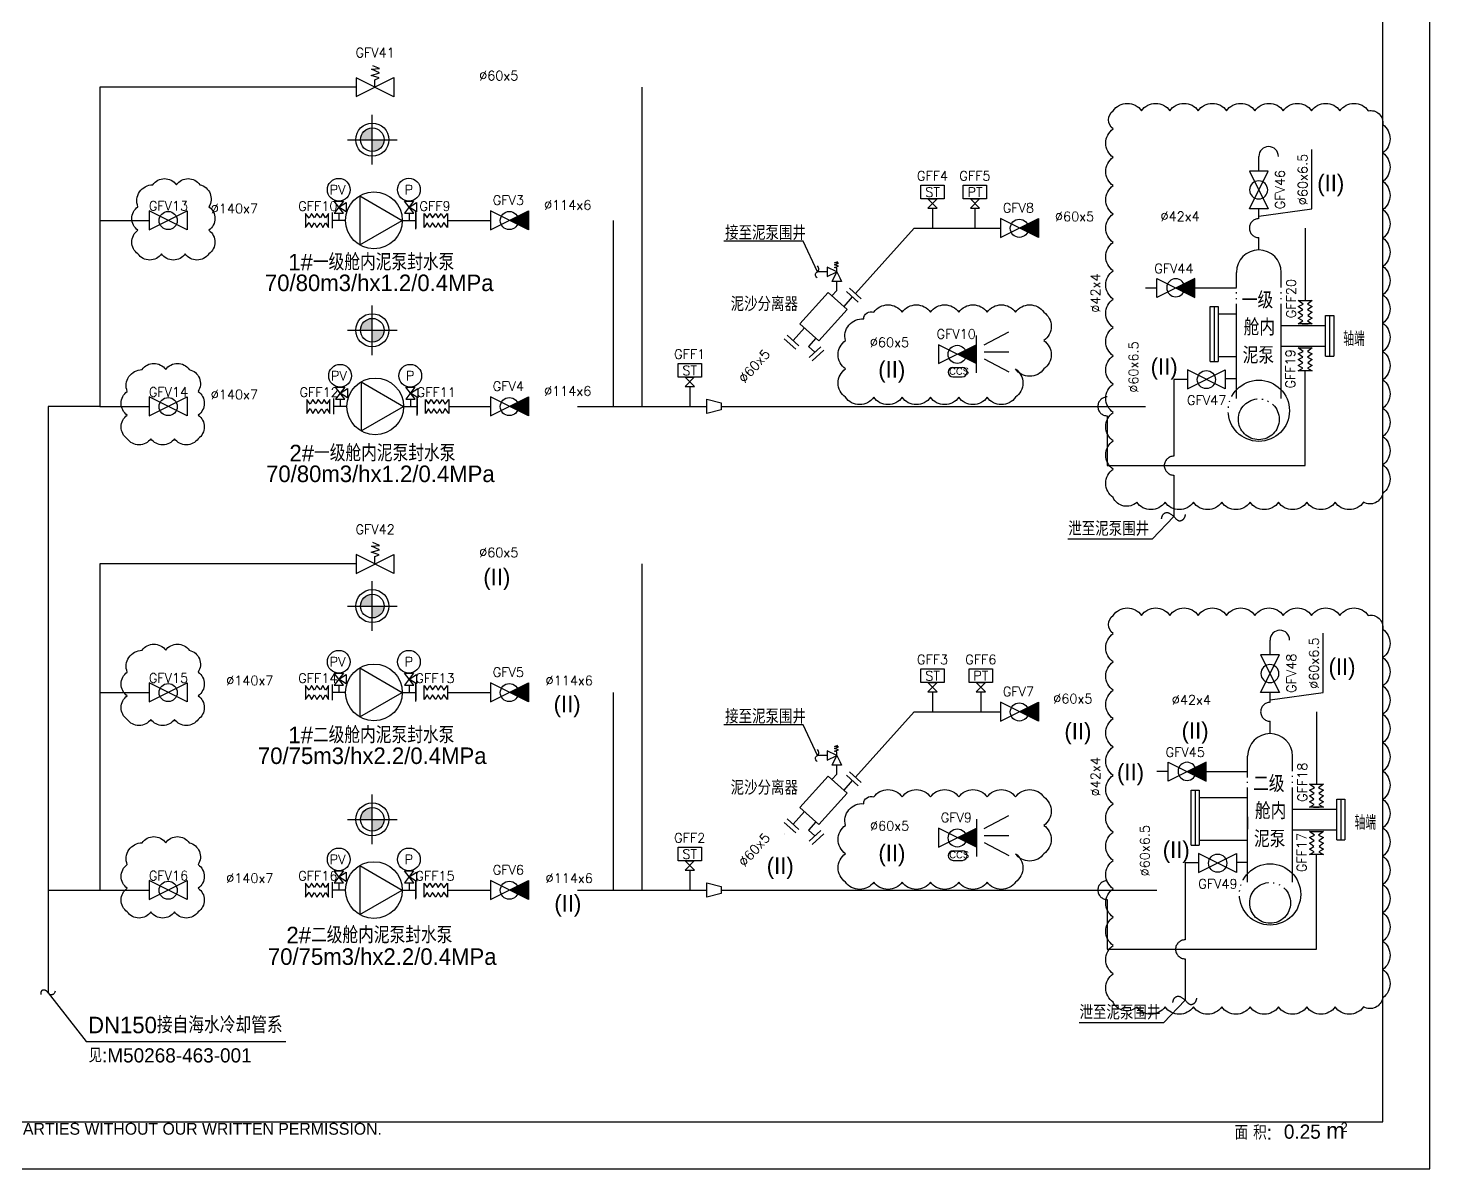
# Model space of a CAD drawing. Header units: millimetres. Extents: x 0 to 1091, y -428 to 602.
# Drawn here: x 297.2 to 594, y -428 to -186.5 of the extents above; entities that cross this region are included whole.
import ezdxf
from ezdxf.enums import TextEntityAlignment as Align

# ---------------------------------------------------------------- set-up
doc = ezdxf.new("R2010")
doc.units = ezdxf.units.MM
doc.linetypes.add('PHONTOM1', pattern=[1.35, 1, -0.1, 0.025, -0.1, 0.025, -0.1])
doc.linetypes.add('PHONTOM2', pattern=[2.35, 2, -0.1, 0.025, -0.1, 0.025, -0.1])
for name, color, linetype in [('LJ-EQUIP', 7, 'PHONTOM1'), ('LJ-PIPE', 7, 'Continuous'), ('PH', 7, 'PHONTOM1'), ('TEXT', 2, 'Continuous')]:
    doc.layers.add(name, color=color, linetype=linetype)
doc.layers.add('云线', color=6, linetype='Continuous', plot=False)
doc.styles.add('CHINESE', font='SHORT.shx', dxfattribs={"bigfont": 'HZDXF.shx'})
doc.styles.add('HZDXF', font='short.shx', dxfattribs={"bigfont": 'hzdxf.shx'})
doc.styles.add('ROMANS', font='ROMANS')

# ---------------------------------------------------------------- blocks, each defined once
blk = doc.blocks.new('$frameArea')
at = {"color": 2, "linetype": 'Continuous', "style": 'HZDXF'}
for s, p in [('面', (-31.33, -3.8)), ('积:', (-27.42, -3.8))]:
    blk.add_text(s, height=3, dxfattribs=at).set_placement(p)
at = {"color": 2, "style": 'HZDXF'}
for s, height, p in [('m', 3.5, (-11.95, -3.61)), ('2', 2, (-8.89, -2.17))]:
    blk.add_text(s, height=height, dxfattribs=at).set_placement(p)
at = {"color": 2, "linetype": 'Continuous', "style": 'HZDXF'}
blk.add_attdef('AREA', text='', height=3, dxfattribs=at).set_placement((-17.02, -3.6), align=Align.CENTER)
blk = doc.blocks.new('V012')
at = {"color": 7, "linetype": 'Continuous'}
blk.add_lwpolyline([(8.01, -2), (0, 2), (0, -2), (8.01, 2)], close=True, dxfattribs=at)
blk.add_lwpolyline([(4.03, 0, 0, 4, 0), (8.02, 0, 4, 4, 0)], format="xyseb", dxfattribs=at)
blk.add_circle((3.99, -0.04), 1.92, dxfattribs=at)
at = {"color": 2, "linetype": 'Continuous', "style": 'ROMANS', "flags": 1}
for tag in ['NAMEPLATE', 'STANDARD', 'DIAMETER', 'REMARKS', 'MATERIAL', 'WEIGHT', 'NAME', 'SIZE']:
    blk.add_attdef(tag, text='', height=2, dxfattribs=at).set_placement((3.78, 4.27), align=Align.MIDDLE)
at = {"color": 2, "linetype": 'Continuous', "style": 'ROMANS'}
blk.add_attdef('MARK', text='', height=2, dxfattribs=at).set_placement((3.78, 4.27), align=Align.MIDDLE)
blk = doc.blocks.new('P01')
at = {"color": 2, "style": 'ROMANS', "flags": 1}
for tag in ['THICKNESS', 'REMARKS', 'MATERIAL', 'NOMDIA', 'OUTDIA', 'FLUID']:
    blk.add_attdef(tag, text='', height=2, dxfattribs=at).set_placement((0, 1.5), align=Align.CENTER)
at = {"color": 2, "style": 'ROMANS'}
blk.add_attdef('MARK', text='', height=2, dxfattribs=at).set_placement((0, 1.5), align=Align.CENTER)
blk = doc.blocks.new('F067')
at = {"color": 7, "linetype": 'Continuous'}
blk.add_lwpolyline([(0, 0.75), (0, -0.75), (0.77, 0.29), (1.3, -0.75), (1.95, 0.23), (2.46, -0.75), (3.17, 0.21), (3.72, -0.75), (4.29, 0.23), (4.9, -0.75), (4.9, 0.75), (4.9, 2.24), (4.29, 1.26), (3.72, 2.24), (3.17, 1.28), (2.46, 2.24), (1.95, 1.26), (1.3, 2.24), (0.77, 1.2), (0, 2.24)], close=True, dxfattribs=at)
at = {"color": 2, "linetype": 'Continuous', "style": 'ROMANS', "flags": 1}
for tag in ['NAMEPLATE', 'STANDARD', 'DIAMETER', 'REMARKS', 'MATERIAL', 'WEIGHT', 'NAME', 'SIZE']:
    blk.add_attdef(tag, text='', height=2, dxfattribs=at).set_placement((2.46, 4.24), align=Align.MIDDLE)
at = {"color": 2, "linetype": 'Continuous', "style": 'ROMANS'}
blk.add_attdef('MARK', text='', height=2, dxfattribs=at).set_placement((2.46, 4.24), align=Align.MIDDLE)
blk = doc.blocks.new('F002')
at = {"color": 7, "linetype": 'Continuous'}
for points in [[(-2.48, 9.05), (2.46, 9.05), (2.46, 6.19), (-2.48, 6.19)], [(-0.98, 6.19), (0.96, 6.19), (-0.98, 4.24), (0.98, 4.24)]]:
    blk.add_lwpolyline(points, close=True, dxfattribs=at)
blk.add_lwpolyline([(0, 4.24), (0, 0)], dxfattribs=at)
at = {"color": 2, "linetype": 'Continuous', "style": 'ROMANS', "flags": 1}
for tag in ['NAMEPLATE', 'STANDARD', 'DIAMETER', 'REMARKS', 'MATERIAL', 'WEIGHT', 'NAME', 'SIZE']:
    blk.add_attdef(tag, text='', height=2, dxfattribs=at).set_placement((-0.01, 11.05), align=Align.MIDDLE)
at = {"color": 2, "linetype": 'Continuous', "style": 'ROMANS'}
for tag, p in [('MARK', (-0.01, 11.05)), ('SN', (-0.01, 7.62))]:
    blk.add_attdef(tag, text='', height=2, dxfattribs=at).set_placement(p, align=Align.MIDDLE)
blk = doc.blocks.new('V005')
at = {"color": 7, "linetype": 'Continuous'}
for points in [[(0, 0), (-1.57, 0), (-1.94, -0.91), (-2.46, 0.77), (-2.98, -0.96), (-3.78, 0.75), (-3.92, -0.96), (-4.51, 0.46)], [(-0.12, 0), (-2.11, -3.99), (1.9, -3.99), (-0.1, 0)], [(-0.1, -0.02), (2.51, 1.28)], [(3.96, -2), (-0.03, 0)], [(2.51, 1.28), (3.96, 2.01), (3.96, -2)]]:
    blk.add_lwpolyline(points, dxfattribs=at)
at = {"layer": 'LJ-PIPE', "color": 2, "style": 'ROMANS', "flags": 1}
for tag in ['NAMEPLATE', 'STANDARD', 'DIAMETER', 'REMARKS', 'MATERIAL', 'WEIGHT', 'NAME', 'SIZE']:
    blk.add_attdef(tag, text='', height=2, dxfattribs=at).set_placement((-8.73, -2.05), align=Align.MIDDLE)
at = {"layer": 'LJ-PIPE', "color": 2, "style": 'ROMANS'}
blk.add_attdef('MARK', text='', height=2, dxfattribs=at).set_placement((-8.73, -2.05), align=Align.MIDDLE)
blk = doc.blocks.new('F904')
at = {"color": 7, "linetype": 'Continuous'}
for points in [[(1.45, -2.43), (3.4, -2.43), (1.45, -4.96), (3.42, -4.96)], [(2.43, -3.69), (4.01, -2.71), (4.01, -4.65), (2.43, -3.69)]]:
    blk.add_lwpolyline(points, close=True, dxfattribs=at)
blk.add_lwpolyline([(2.44, -4.96), (2.44, -6.48)], dxfattribs=at)
blk.add_circle((2.41, 0), 2.41, dxfattribs=at)
at = {"color": 2, "style": 'ROMANS'}
blk.add_text('PV', height=2, dxfattribs=at).set_placement((0.48, -1.01))
at = {"color": 2, "style": 'ROMANS', "flags": 1}
for tag in ['NAMEPLATE', 'STANDARD', 'DIAMETER', 'REMARKS', 'MATERIAL', 'WEIGHT', 'NAME', 'SIZE']:
    blk.add_attdef(tag, text='', height=2, dxfattribs=at).set_placement((2.51, 3.98), align=Align.MIDDLE)
at = {"color": 2, "style": 'ROMANS'}
blk.add_attdef('MARK', text='', height=2, dxfattribs=at).set_placement((2.51, 3.98), align=Align.MIDDLE)
blk = doc.blocks.new('F903')
at = {"color": 7, "linetype": 'Continuous'}
for points in [[(1.45, -2.66), (3.4, -2.66), (1.45, -5.18), (3.42, -5.18)], [(2.43, -3.91), (4.01, -2.93), (4.01, -4.88), (2.43, -3.91)]]:
    blk.add_lwpolyline(points, close=True, dxfattribs=at)
blk.add_lwpolyline([(2.44, -5.18), (2.44, -6.71)], dxfattribs=at)
blk.add_circle((2.41, -0.22), 2.41, dxfattribs=at)
at = {"color": 2, "linetype": 'Continuous', "style": 'ROMANS', "flags": 1}
for tag in ['NAMEPLATE', 'STANDARD', 'DIAMETER', 'REMARKS', 'MATERIAL', 'WEIGHT', 'NAME', 'SIZE']:
    blk.add_attdef(tag, text='', height=2, dxfattribs=at).set_placement((2.41, 4.18), align=Align.MIDDLE)
at = {"color": 2, "linetype": 'Continuous', "style": 'ROMANS'}
for tag, p in [('MARK', (2.41, 4.18)), ('SN', (2.41, -0.22))]:
    blk.add_attdef(tag, text='', height=2, dxfattribs=at).set_placement(p, align=Align.MIDDLE)
blk = doc.blocks.new('PX1')
at = {"color": 0, "linetype": 'ByBlock'}
blk.add_lwpolyline([(-0.27, -1.53), (-0.09, -1.47), (0.06, -1.41), (0.18, -1.34), (0.27, -1.28), (0.34, -1.21), (0.39, -1.13), (0.43, -1.06), (0.46, -0.99), (0.48, -0.91), (0.49, -0.84), (0.5, -0.77), (0.5, -0.69), (0.49, -0.62), (0.48, -0.56), (0.47, -0.49), (0.44, -0.43), (0.41, -0.38), (0.38, -0.33), (0.33, -0.28), (0.29, -0.23), (0.24, -0.19), (0.19, -0.15), (0.14, -0.11), (0.08, -0.06), (0.03, -0.02), (-0.03, 0.02), (-0.08, 0.07), (-0.14, 0.11), (-0.19, 0.16), (-0.24, 0.22), (-0.29, 0.27), (-0.33, 0.33), (-0.37, 0.39), (-0.4, 0.45), (-0.43, 0.52), (-0.46, 0.58), (-0.47, 0.65), (-0.49, 0.72), (-0.5, 0.8), (-0.5, 0.87), (-0.5, 0.94), (-0.49, 1.01), (-0.48, 1.09), (-0.46, 1.15), (-0.43, 1.22), (-0.39, 1.28), (-0.35, 1.34), (-0.3, 1.39), (-0.23, 1.43), (-0.16, 1.47), (-0.08, 1.5), (0.01, 1.52), (0.11, 1.53), (0.21, 1.54), (0.33, 1.54), (0.45, 1.53)], dxfattribs=at)
at = {"color": 2, "style": 'CHINESE', "flags": 1}
for tag in ['CONNC', 'CONND', 'CONNE']:
    blk.add_attdef(tag, text='', height=3, dxfattribs=at).set_placement((0, 0), align=Align.MIDDLE)
blk = doc.blocks.new('F601')
at = {"linetype": 'Continuous'}
for p, q in [((0, 1.5), (3, 0.75)), ((0, -1.5), (0, 1.5)), ((3, 0.75), (3, -0.75)), ((3, -0.75), (0, -1.5))]:
    blk.add_line(p, q, dxfattribs=at)
at = {"color": 2, "style": 'ROMANS', "width": 0.85, "flags": 1}
for tag in ['NAMEPLATE', 'STANDARD', 'DIAMETER', 'REMARKS', 'MATERIAL', 'WEIGHT', 'NAME', 'SIZE']:
    blk.add_attdef(tag, text='', height=1.5, dxfattribs=at).set_placement((1.32, 3.34), align=Align.MIDDLE)
at = {"color": 2, "style": 'ROMANS', "width": 0.85}
blk.add_attdef('MARK', text='', height=1.5, dxfattribs=at).set_placement((1.32, 3.34), align=Align.MIDDLE)
blk = doc.blocks.new('A$C05A20CDD')
for p, q in [((-3, 5.2), (-3, -5.2)), ((-3, 5.2), (6, 0)), ((-8.85, 1.64), (-8.85, -1.64)), ((-6, 0), (-8.85, 0)), ((-3, -5.2), (6, 0)), ((6, 0), (8.85, 0)), ((8.85, 1.64), (8.85, -1.64))]:
    blk.add_line(p, q)
blk.add_circle((0, 0), 6)
blk = doc.blocks.new('AUTOSST')
h = blk.add_hatch(color=256)
h.paths.add_polyline_path([(-2.5, 0), (0, 0), (0, 2.5, 0.414214)])
h.paths.add_polyline_path([(0, 0), (0, -2.5, 0.414214), (2.5, 0)])
at = {"color": 7, "linetype": 'Continuous'}
for p, q in [((0, -5.25), (0, 5.25)), ((-5.25, 0), (5.25, 0))]:
    blk.add_line(p, q, dxfattribs=at)
for radius in [3.5, 2.5]:
    blk.add_circle((0, 0), radius, dxfattribs=at)
blk = doc.blocks.new('V610')
at = {"linetype": 'Continuous'}
blk.add_line((0, 1.99), (0, -1.99), dxfattribs=at)
for points in [[(3.97, 0), (3.97, 1.58), (4.89, 1.95), (3.19, 2.47), (4.93, 3), (3.22, 3.8), (4.93, 3.94), (3.51, 4.54)], [(0, -1.99), (8, 2.02), (8, -2.02), (0, 1.99)]]:
    blk.add_lwpolyline(points, dxfattribs=at)
at = {"color": 2, "style": 'ROMANS', "width": 0.85, "flags": 1}
for tag in ['NAMEPLATE', 'STANDARD', 'DIAMETER', 'REMARKS', 'MATERIAL', 'WEIGHT', 'NAME', 'SIZE']:
    blk.add_attdef(tag, text='', height=1.5, dxfattribs=at).set_placement((4.02, 3.07), align=Align.MIDDLE)
at = {"color": 2, "style": 'ROMANS', "width": 0.85}
blk.add_attdef('MARK', text='', height=1.5, dxfattribs=at).set_placement((4.02, 3.07), align=Align.MIDDLE)
blk = doc.blocks.new('V013')
at = {"linetype": 'Continuous'}
blk.add_lwpolyline([(0, -2), (8.01, 2), (8.01, -2), (0, 2)], close=True, dxfattribs=at)
blk.add_circle((4.02, -0.04), 1.92, dxfattribs=at)
at = {"color": 2, "linetype": 'Continuous', "style": 'ROMANS', "flags": 1}
for tag in ['NAMEPLATE', 'STANDARD', 'DIAMETER', 'REMARKS', 'MATERIAL', 'WEIGHT', 'NAME', 'SIZE']:
    blk.add_attdef(tag, text='', height=2, dxfattribs=at).set_placement((4.08, 4.49), align=Align.MIDDLE)
at = {"color": 2, "linetype": 'Continuous', "style": 'ROMANS'}
blk.add_attdef('MARK', text='', height=2, dxfattribs=at).set_placement((4.08, 4.49), align=Align.MIDDLE)

msp = doc.modelspace()

# ---------------------------------------------------------------- linework, layer by layer
at = {"color": 3}
for p, q in [((312.45, -199.03), (312.45, -266.6)), ((366.7, -199.03), (312.45, -199.03)), ((427.25, -266.6), (427.25, -199.03)), ((421.13, -227.22), (421.13, -266.6)), ((466.43, -238.11), (464.38, -238.11)), ((533.76, -241.53), (536.21, -241.53)), ((301.5, -266.6), (301.5, -390.71)), ((312.45, -266.6), (301.5, -266.6)), ((444.25, -266.6), (533.76, -266.6)), ((525.7, -279.14), (567.59, -279.14)), ((312.45, -299.95), (312.45, -368.97)), ((366.7, -299.95), (312.45, -299.95)), ((427.25, -368.97), (427.25, -299.95)), ((421.13, -327.13), (421.13, -368.97)), ((466.43, -340.48), (464.38, -340.48)), ((538.6, -343.89), (536.15, -343.89)), ((446.64, -368.97), (536.15, -368.97)), ((525.7, -381.51), (569.98, -381.51))]:
    msp.add_line(p, q, dxfattribs=at)
for p, q in [((569.01, -224.75), (569.01, -212.2)), ((557.77, -226.35), (569.01, -224.75)), ((461.32, -231.66), (444.52, -231.66)), ((464.38, -238.11), (461.32, -231.66)), ((468.43, -242.05), (468.43, -240.14)), ((466.62, -242.48), (460.65, -249.1)), ((470.61, -246.07), (466.62, -242.48)), ((468.43, -242.05), (467.4, -243.19)), ((472.97, -244.55), (470.48, -242.31)), ((473.62, -243.83), (471.13, -241.59)), ((464.64, -252.7), (470.61, -246.07)), ((471.72, -243.43), (469.91, -245.44)), ((460.65, -249.1), (464.64, -252.7)), ((460.43, -253.8), (457.94, -251.55)), ((461.62, -249.97), (459.18, -252.67)), ((464.02, -252.13), (462.44, -253.89)), ((497.96, -251.62), (497.96, -259.49)), ((459.78, -254.51), (457.29, -252.27)), ((463.8, -255.12), (462.44, -253.89)), ((462.58, -256.22), (465.07, -253.98)), ((463.23, -256.94), (465.72, -254.7)), ((493.01, -258.34), (495.01, -258.34)), ((493.01, -260.34), (495.01, -260.34)), ((571.4, -327.12), (571.4, -314.57)), ((560.16, -328.72), (571.4, -327.12)), ((461.32, -334.02), (444.52, -334.02)), ((464.38, -340.48), (461.32, -334.02)), ((468.43, -344.42), (468.43, -342.51)), ((473.62, -346.2), (471.13, -343.95)), ((466.62, -344.85), (460.65, -351.47)), ((470.61, -348.44), (466.62, -344.85)), ((468.43, -344.42), (467.4, -345.56)), ((471.72, -345.8), (469.91, -347.81)), ((472.97, -346.92), (470.48, -344.67)), ((464.64, -355.06), (470.61, -348.44)), ((461.62, -352.34), (459.18, -355.04)), ((460.65, -351.47), (464.64, -355.06)), ((459.78, -356.88), (457.29, -354.64)), ((460.43, -356.16), (457.94, -353.92)), ((464.02, -354.5), (462.44, -356.26)), ((497.99, -353.96), (497.99, -361.84)), ((463.8, -357.49), (462.44, -356.26)), ((462.58, -358.59), (465.07, -356.35)), ((463.23, -359.31), (465.72, -357.06)), ((493.04, -360.68), (495.04, -360.68)), ((493.04, -362.68), (495.04, -362.68))]:
    msp.add_line(p, q)
at = {"linetype": 'PHONTOM2', "ltscale": 10}
for p, q in [((553.02, -264.92), (553.02, -238.24)), ((562.52, -264.92), (562.52, -238.24)), ((547.47, -257.13), (547.47, -245.49)), ((547.47, -245.49), (549.2, -245.49)), ((548.33, -245.49), (548.33, -257.13)), ((549.2, -245.49), (549.2, -257.13)), ((553.02, -247.08), (549.2, -247.08)), ((571.89, -255.98), (571.89, -247.34)), ((571.89, -247.34), (573.62, -247.34)), ((572.76, -247.34), (572.76, -255.98)), ((573.62, -247.34), (573.62, -255.98)), ((499.62, -253.56), (504.85, -250.83)), ((562.52, -249.5), (571.89, -249.5)), ((499.62, -255.06), (504.85, -255.06)), ((562.52, -253.82), (571.89, -253.82)), ((499.62, -256.56), (504.85, -259.29)), ((547.47, -257.13), (549.2, -257.13)), ((553.02, -256.08), (549.2, -256.08)), ((571.89, -255.98), (573.62, -255.98)), ((555.41, -367.28), (555.41, -340.61)), ((564.91, -367.28), (564.91, -340.61)), ((543.43, -359.5), (543.43, -347.86)), ((543.43, -347.86), (545.16, -347.86)), ((544.3, -347.86), (544.3, -359.5)), ((545.16, -347.86), (545.16, -359.5)), ((555.41, -349.45), (545.16, -349.45)), ((574.29, -358.35), (574.29, -349.71)), ((574.29, -349.71), (576.01, -349.71)), ((575.15, -349.71), (575.15, -358.35)), ((576.01, -349.71), (576.01, -358.35)), ((564.91, -351.87), (574.29, -351.87)), ((499.64, -355.91), (504.87, -353.17)), ((499.64, -357.41), (504.87, -357.41)), ((499.64, -358.9), (504.87, -361.64)), ((555.41, -358.45), (545.16, -358.45)), ((564.91, -356.19), (574.29, -356.19)), ((574.29, -358.35), (576.01, -358.35)), ((543.43, -359.5), (545.16, -359.5))]:
    msp.add_line(p, q, dxfattribs=at)
at = {"color": 7, "linetype": 'Continuous'}
msp.add_lwpolyline([(0, -428), (594, -428), (594, -8), (0, -8)], close=True, dxfattribs=at)
at = {"color": 1, "linetype": 'Continuous'}
msp.add_lwpolyline([(25, -418), (584, -418), (584, -18), (25, -18)], close=True, dxfattribs=at)
at = {"color": 3}
for points in [[(427.25, -199.03, 0, 0, 0), (398.79, -199.03, 1.2, 0.6, 0), (394.29, -199.03, 0, 0, 0), (374.7, -199.03, 0, 0, 0)], [(330.9, -227.22, 0, 0, 0), (338.68, -227.22, 1.2, 0.6, 0), (343.18, -227.22, 0, 0, 0), (355.95, -227.22, 0, 0, 0)], [(403.15, -227.22, 0, 0, 0), (408.82, -227.22, 1.2, 0.6, 0), (413.32, -227.22, 0, 0, 0), (421.13, -227.22, 0, 0, 0)], [(511.1, -228.86, 0, 0, 0), (516.6, -228.86, 1.2, 0.6, 0), (521.1, -228.86, 0, 0, 0), (525.7, -228.86, 0, 0, 0)], [(525.7, -228.86, 0, 0, 0), (525.7, -240.37, 1.2, 0.6, 0), (525.7, -244.87, 0, 0, 0), (525.7, -264.6, 0, 0, 0)], [(525.7, -228.86, 0, 0, 0), (538.86, -228.86, 1.2, 0.6, 0), (543.36, -228.86, 0, 0, 0), (567.59, -228.86, 0, 0, 0)], [(533.76, -266.6, 0, 0, 0), (533.76, -260.52, 1.2, 0.6, 0), (533.76, -256.02, 0, 0, 0), (533.76, -241.53, 0, 0, 0)], [(446.64, -266.6, 0, 0, 0), (451.32, -261.41, 1.2, 0.6, 0), (454.33, -258.07, 0, 0, 0), (458.53, -253.39, 0, 0, 0)], [(464.45, -255.84, 0, 0, 0), (477.63, -255.84, 1.2, 0.6, 0), (482.13, -255.84, 0, 0, 0), (489.94, -255.84, 0, 0, 0)], [(330.9, -266.6, 0, 0, 0), (338.68, -266.6, 1.2, 0.6, 0), (343.18, -266.6, 0, 0, 0), (356.23, -266.6, 0, 0, 0)], [(403.15, -266.6, 0, 0, 0), (408.82, -266.6, 1.2, 0.6, 0), (413.32, -266.6, 0, 0, 0), (421.13, -266.6, 0, 0, 0)], [(427.25, -299.95, 0, 0, 0), (398.79, -299.95, 1.2, 0.6, 0), (394.29, -299.95, 0, 0, 0), (374.7, -299.95, 0, 0, 0)], [(330.9, -327.13, 0, 0, 0), (341.36, -327.13, 1.2, 0.6, 0), (345.86, -327.13, 0, 0, 0), (355.95, -327.13, 0, 0, 0)], [(403.15, -327.13, 0, 0, 0), (408.82, -327.13, 1.2, 0.6, 0), (413.32, -327.13, 0, 0, 0), (421.13, -327.13, 0, 0, 0)], [(511.1, -331.23, 0, 0, 0), (516.6, -331.23, 1.2, 0.6, 0), (521.1, -331.23, 0, 0, 0), (525.7, -331.23, 0, 0, 0)], [(525.7, -331.23, 0, 0, 0), (525.7, -342.74, 1.2, 0.6, 0), (525.7, -347.24, 0, 0, 0), (525.7, -366.97, 0, 0, 0)], [(525.7, -331.23, 0, 0, 0), (541.25, -331.23, 1.2, 0.6, 0), (545.75, -331.23, 0, 0, 0), (569.98, -331.23, 0, 0, 0)], [(536.15, -368.97, 0, 0, 0), (536.15, -362.89, 1.2, 0.6, 0), (536.15, -358.39, 0, 0, 0), (536.15, -343.89, 0, 0, 0)], [(446.64, -368.97, 0, 0, 0), (451.32, -363.78, 1.2, 0.6, 0), (454.33, -360.43, 0, 0, 0), (458.53, -355.76, 0, 0, 0)], [(464.47, -358.19, 0, 0, 0), (477.66, -358.19, 1.2, 0.6, 0), (482.16, -358.19, 0, 0, 0), (489.97, -358.19, 0, 0, 0)], [(330.9, -368.97, 0, 0, 0), (341.36, -368.97, 1.2, 0.6, 0), (345.86, -368.97, 0, 0, 0), (355.95, -368.97, 0, 0, 0)], [(403.15, -368.97, 0, 0, 0), (408.82, -368.97, 1.2, 0.6, 0), (413.32, -368.97, 0, 0, 0), (421.13, -368.97, 0, 0, 0)]]:
    msp.add_lwpolyline(points, format="xyseb", dxfattribs=at)
at = {"color": 7, "linetype": 'Continuous'}
for points in [[(379.32, -229.12), (379.32, -225.32)], [(379.6, -268.5), (379.6, -264.7)], [(379.32, -329.03), (379.32, -325.23)], [(379.32, -370.87), (379.32, -367.07)]]:
    msp.add_lwpolyline(points, dxfattribs=at)
at = {"color": 3}
for points in [[(312.45, -227.22), (322.89, -227.22)], [(386.02, -227.22), (395.14, -227.22)], [(472.37, -242.71), (484.84, -228.86)], [(484.84, -228.86), (503.1, -228.86)], [(567.59, -228.86), (567.59, -244.19)], [(544.22, -241.49), (553.02, -241.49)], [(567.59, -279.14), (567.59, -259.1)], [(312.45, -266.6), (322.89, -266.6)], [(386.3, -266.6), (395.14, -266.6)], [(413.57, -266.6), (440.93, -266.6)], [(443.93, -266.6), (446.64, -266.6)], [(525.7, -268.6), (525.7, -279.14)], [(312.45, -327.13), (322.9, -327.13)], [(386.02, -327.13), (395.14, -327.13)], [(472.37, -345.08), (484.84, -331.23)], [(484.84, -331.23), (503.1, -331.23)], [(569.98, -331.23), (569.98, -346.56)], [(542.53, -343.86), (542.69, -343.86)], [(546.61, -343.86), (555.41, -343.86)], [(569.98, -381.51), (569.98, -361.47)], [(301.5, -368.97), (322.9, -368.97)], [(386.02, -368.97), (395.14, -368.97)], [(413.57, -368.97), (440.93, -368.97)], [(443.93, -368.97), (446.64, -368.97)], [(525.7, -370.97), (525.7, -381.51)]]:
    msp.add_lwpolyline(points, dxfattribs=at)
for points in [[(464.32, -239.36, -0.106047), (464.03, -239.04, -0.122819), (463.93, -238.68, -0.310422), (464.25, -238.18, 0.284653), (464.62, -237.66, 0.099972), (464.57, -237.25, 0.093379), (464.35, -236.86)], [(464.32, -341.73, -0.106047), (464.03, -341.41, -0.122819), (463.93, -341.05, -0.310422), (464.25, -340.55, 0.284653), (464.62, -340.03, 0.099972), (464.57, -339.62, 0.093379), (464.35, -339.23)]]:
    msp.add_lwpolyline(points, format="xyb")
for points in [[(539.76, -289.91), (535.17, -294.73), (517.36, -294.73)], [(301.5, -390.71), (309.52, -401), (351.8, -401)], [(542.15, -392.28), (537.57, -397.1), (519.76, -397.1)]]:
    msp.add_lwpolyline(points)
at = {"linetype": 'PHONTOM2', "ltscale": 10}
for centre, radius in [((557.77, -267.52), 6.48), ((557.77, -269.33), 4.32), ((560.16, -369.89), 6.48), ((560.16, -371.69), 4.32)]:
    msp.add_circle(centre, radius, dxfattribs=at)
for centre in [(557.77, -228.86), (525.7, -266.6), (539.76, -279.14), (560.16, -331.23), (525.7, -368.97), (542.15, -381.51)]:
    msp.add_arc(centre, 2, 90, 270, dxfattribs=at)
for centre, start, end in [((493.01, -259.34), 90, 270), ((495.01, -259.34), 270, 90), ((493.04, -361.68), 90, 270), ((495.04, -361.68), 270, 90)]:
    msp.add_arc(centre, 1, start, end)
for points in [[(537.19, -290.41), (537.51, -289.48), (538.04, -289.11), (539.76, -289.91), (540.95, -290.81), (541.88, -290.4), (542.27, -289.47)], [(539.58, -392.78), (539.9, -391.85), (540.43, -391.48), (542.15, -392.28), (543.34, -393.18), (544.27, -392.77), (544.66, -391.84)]]:
    msp.add_spline(points, degree=3, dxfattribs=at)
at = {"layer": 'LJ-PIPE', "color": 3}
for p, q in [((557.77, -216.79), (557.77, -213.69)), ((557.77, -226.86), (557.77, -224.8)), ((557.77, -233.49), (557.77, -230.86)), ((539.76, -260.88), (539.76, -277.14)), ((542.65, -260.88), (539.76, -260.88)), ((553.02, -260.79), (550.65, -260.79)), ((539.76, -281.14), (539.76, -289.91)), ((560.16, -319.16), (560.16, -316.06)), ((560.16, -329.23), (560.16, -327.17)), ((560.16, -335.86), (560.16, -333.23)), ((542.15, -363.24), (542.15, -379.51)), ((545.04, -363.24), (542.15, -363.24)), ((555.41, -363.16), (553.05, -363.16)), ((542.15, -383.51), (542.15, -392.28))]:
    msp.add_line(p, q, dxfattribs=at)
for centre in [(559.84, -213.69), (562.23, -316.06)]:
    msp.add_arc(centre, 2.07, 0, 180, dxfattribs=at)
at = {"layer": 'LJ-PIPE', "color": 7}
for centre in [(557.77, -238.24), (560.16, -340.61)]:
    msp.add_arc(centre, 4.75, 0, 180, dxfattribs=at)
at = {"layer": 'PH', "linetype": 'Continuous'}
for p, q in [((566.98, -249.09), (568.19, -249.09)), ((566.98, -254.2), (568.19, -254.2)), ((555.41, -345.16), (555.41, -342.55)), ((569.37, -351.46), (570.58, -351.46)), ((555.41, -353.45), (555.41, -356.06)), ((569.37, -356.57), (570.58, -356.57))]:
    msp.add_line(p, q, dxfattribs=at)
at = {"layer": '云线'}
for points in [[(526.94, -204.02, -0.520567), (532.94, -204.02, -0.520567), (538.94, -204.02, -0.520567), (544.94, -204.02, -0.520567), (550.94, -204.02, -0.520567), (556.94, -204.02, -0.520567), (562.94, -204.02, -0.520567), (568.94, -204.02, -0.520567), (574.94, -204.02, -0.520567), (580.94, -204.02, -0.520567), (584, -206.96, -0.520567), (584, -212.96, -0.520567), (584, -218.96, -0.520567), (584, -224.96, -0.520567), (584, -230.96, -0.520567), (584, -236.96, -0.520567), (584, -242.96, -0.520567), (584, -248.96, -0.520567), (584, -254.96, -0.520567), (584, -260.96, -0.520567), (584, -266.96, -0.520567), (584, -272.96, -0.520567), (584, -278.96, -0.520567), (584, -284.96, -0.520567), (579.93, -286.89, -0.520567), (573.93, -286.89, -0.520567), (567.93, -286.89, -0.520567), (561.93, -286.89, -0.520567), (555.93, -286.89, -0.520567), (549.93, -286.89, -0.520567), (543.93, -286.89, -0.520567), (537.93, -286.89, -0.520567), (531.93, -286.89, -0.520567), (526.94, -285.88, -0.520567), (526.94, -279.88, -0.520567), (526.94, -273.88, -0.520567), (526.94, -267.88, -0.520567), (526.94, -261.88, -0.520567), (526.94, -255.88, -0.520567), (526.94, -249.88, -0.520567), (526.94, -243.88, -0.520567), (526.94, -237.88, -0.520567), (526.94, -231.88, -0.520567), (526.94, -225.88, -0.520567), (526.94, -219.88, -0.520567), (526.94, -213.88, -0.520567), (526.94, -207.88, -0.520567)], [(476.27, -246.67, -0.520567), (482.27, -246.67, -0.520567), (488.27, -246.67, -0.520567), (494.27, -246.67, -0.520567), (500.27, -246.67, -0.520567), (506.27, -246.67, -0.520567), (512.27, -246.67, -0.520567), (512.27, -252.67, -0.520567), (512.27, -258.67, -0.520567), (506.27, -258.67, -0.520567), (506.27, -264.67, -0.520567), (500.27, -264.67, -0.520567), (494.27, -264.67, -0.520567), (488.27, -264.67, -0.520567), (482.27, -264.67, -0.520567), (476.27, -264.67, -0.520567), (470.27, -264.67, -0.520567), (470.27, -258.67, -0.520567), (470.27, -252.67, -0.520567), (474.14, -248.09, -0.520567)], [(526.94, -310.83, -0.520567), (532.94, -310.83, -0.520567), (538.94, -310.83, -0.520567), (544.94, -310.83, -0.520567), (550.94, -310.83, -0.520567), (556.94, -310.83, -0.520567), (562.94, -310.83, -0.520567), (568.94, -310.83, -0.520567), (574.94, -310.83, -0.520567), (580.94, -310.83, -0.520567), (584, -313.77, -0.520567), (584, -319.77, -0.520567), (584, -325.77, -0.520567), (584, -331.77, -0.520567), (584, -337.77, -0.520567), (584, -343.77, -0.520567), (584, -349.77, -0.520567), (584, -355.77, -0.520567), (584, -361.77, -0.520567), (584, -367.77, -0.520567), (584, -373.77, -0.520567), (584, -379.77, -0.520567), (584, -385.77, -0.520567), (584, -391.77, -0.520567), (579.93, -393.7, -0.520567), (573.93, -393.7, -0.520567), (567.93, -393.7, -0.520567), (561.93, -393.7, -0.520567), (555.93, -393.7, -0.520567), (549.93, -393.7, -0.520567), (543.93, -393.7, -0.520567), (537.93, -393.7, -0.520567), (531.93, -393.7, -0.520567), (526.94, -392.69, -0.520567), (526.94, -386.69, -0.520567), (526.94, -380.69, -0.520567), (526.94, -374.69, -0.520567), (526.94, -368.69, -0.520567), (526.94, -362.69, -0.520567), (526.94, -356.69, -0.520567), (526.94, -350.69, -0.520567), (526.94, -344.69, -0.520567), (526.94, -338.69, -0.520567), (526.94, -332.69, -0.520567), (526.94, -326.69, -0.520567), (526.94, -320.69, -0.520567), (526.94, -314.69, -0.520567)], [(476.27, -349.27, -0.520567), (482.27, -349.27, -0.520567), (488.27, -349.27, -0.520567), (494.27, -349.27, -0.520567), (500.27, -349.27, -0.520567), (506.27, -349.27, -0.520567), (512.27, -349.27, -0.520567), (512.27, -355.27, -0.520567), (512.27, -361.27, -0.520567), (506.27, -361.27, -0.520567), (506.27, -367.27, -0.520567), (500.27, -367.27, -0.520567), (494.27, -367.27, -0.520567), (488.27, -367.27, -0.520567), (482.27, -367.27, -0.520567), (476.27, -367.27, -0.520567), (470.27, -367.27, -0.520567), (470.27, -361.27, -0.520567), (470.27, -355.27, -0.520567), (474.14, -350.69, -0.520567)]]:
    msp.add_lwpolyline(points, format="xyb", close=True, dxfattribs=at)
at = {"layer": '云线', "color": 4}
for points in [[(323.64, -219.69, -0.520567), (328.64, -219.69, -0.520567), (333.64, -219.69, -0.520567), (335.51, -224.33, -0.520567), (335.51, -229.33, -0.520567), (335.51, -234.33, -0.520567), (330.51, -234.33, -0.520567), (325.51, -234.33, -0.520567), (320.51, -234.33, -0.520567), (320.51, -229.33, -0.520567), (320.51, -224.33, -0.520567)], [(321.38, -258.8, -0.520567), (326.38, -258.8, -0.520567), (331.38, -258.8, -0.520567), (333.25, -263.44, -0.520567), (333.25, -268.44, -0.520567), (333.25, -273.44, -0.520567), (328.25, -273.44, -0.520567), (323.25, -273.44, -0.520567), (318.25, -273.44, -0.520567), (318.25, -268.44, -0.520567), (318.25, -263.44, -0.520567)], [(321.38, -318.21, -0.520567), (326.38, -318.21, -0.520567), (331.38, -318.21, -0.520567), (333.25, -322.85, -0.520567), (333.25, -327.85, -0.520567), (333.25, -332.85, -0.520567), (328.25, -332.85, -0.520567), (323.25, -332.85, -0.520567), (318.25, -332.85, -0.520567), (318.25, -327.85, -0.520567), (318.25, -322.85, -0.520567)], [(321.38, -358.96, -0.520567), (326.38, -358.96, -0.520567), (331.38, -358.96, -0.520567), (333.25, -363.59, -0.520567), (333.25, -368.59, -0.520567), (333.25, -373.59, -0.520567), (328.25, -373.59, -0.520567), (323.25, -373.59, -0.520567), (318.25, -373.59, -0.520567), (318.25, -368.59, -0.520567), (318.25, -363.59, -0.520567)]]:
    msp.add_lwpolyline(points, format="xyb", close=True, dxfattribs=at)

# ---------------------------------------------------------------- block references
ref = msp.add_blockref('V610', (366.7, -199.03))
ref.add_attrib('MARK', 'GFV41', dxfattribs={"color": 2, "height": 2, "style": 'ROMANS'}).set_placement((370.72, -191.72), align=Align.MIDDLE)
ref = msp.add_blockref('P01', (398, -198.6), dxfattribs=dict(rotation=47.99999999999089))
ref.add_attrib('MARK', '%%c60x5', dxfattribs={"color": 2, "height": 2, "style": 'ROMANS'}).set_placement((396.89, -197.59), align=Align.CENTER)
for name, p in [('AUTOSST', (370.12, -210.15)), ('F904', (360.61, -220.74)), ('A$C05A20CDD', (370.47, -227.22)), ('AUTOSST', (370.12, -250.48)), ('F904', (360.89, -260.11)), ('A$C05A20CDD', (370.75, -266.6)), ('F601', (440.93, -266.59)), ('AUTOSST', (370.12, -308.87)), ('F904', (360.61, -320.65)), ('A$C05A20CDD', (370.47, -327.13)), ('AUTOSST', (370.12, -354.01)), ('F904', (360.61, -362.48)), ('A$C05A20CDD', (370.47, -368.97)), ('F601', (440.93, -368.97))]:
    msp.add_blockref(name, p)
ref = msp.add_blockref('F903', (375.46, -220.51))
ref.add_attrib('SN', 'P', dxfattribs={"color": 2, "linetype": 'Continuous', "height": 2, "style": 'ROMANS'}).set_placement((377.87, -220.74), align=Align.MIDDLE)
for name, p, values in [('F002', (488.72, -228.86), {'SN': 'ST', 'MARK': 'GFF4'}), ('F002', (497.69, -228.86), {'SN': 'PT', 'MARK': 'GFF5'}), ('P01', (340.93, -227.22), {'MARK': '%%c140x7'}), ('P01', (411.48, -226.47), {'MARK': '%%c114x6'}), ('F002', (437.31, -266.6), {'SN': 'ST', 'MARK': 'GFF1'}), ('P01', (340.93, -266.6), {'MARK': '%%c140x7'}), ('P01', (411.48, -265.85), {'MARK': '%%c114x6'}), ('F002', (488.72, -331.23), {'SN': 'ST', 'MARK': 'GFF3'}), ('F002', (498.94, -331.23), {'SN': 'PT', 'MARK': 'GFF6'}), ('P01', (344.19, -327.13), {'MARK': '%%c140x7'}), ('P01', (411.8, -327.13), {'MARK': '%%c114x6'}), ('F002', (437.31, -368.97), {'SN': 'ST', 'MARK': 'GFF2'}), ('P01', (344.19, -368.97), {'MARK': '%%c140x7'}), ('P01', (411.8, -368.97), {'MARK': '%%c114x6'}), ('$frameArea', (584, -418), {'AREA': '0.25'})]:
    msp.add_blockref(name, p).add_auto_attribs(values)
ref = msp.add_blockref('V013', (557.77, -224.8), dxfattribs=dict(xscale=-1, rotation=270))
ref.add_attrib('MARK', 'GFV46', dxfattribs={"color": 2, "linetype": 'Continuous', "height": 2, "rotation": 90, "style": 'ROMANS'}).set_placement((562.25, -220.72), align=Align.MIDDLE)
at = {"color": 0}
for p, values in [((395.14, -227.22), {'MARK': 'GFV3'}), ((503.1, -228.86), {'MARK': 'GFV8'}), ((489.94, -255.55), {'MARK': 'GFV10'}), ((395.14, -266.6), {'MARK': 'GFV4'}), ((395.14, -327.13), {'MARK': 'GFV5'}), ((503.1, -331.23), {'MARK': 'GFV7'}), ((489.97, -357.9), {'MARK': 'GFV9'}), ((395.14, -368.97), {'MARK': 'GFV6'})]:
    msp.add_blockref('V012', p, dxfattribs=at).add_auto_attribs(values)
ref = msp.add_blockref('V013', (322.89, -227.22))
ref.add_attrib('MARK', 'GFV13', dxfattribs={"color": 2, "linetype": 'Continuous', "height": 2, "style": 'ROMANS'}).set_placement((326.98, -224.17), align=Align.MIDDLE)
ref = msp.add_blockref('F067', (355.95, -227.98))
ref.add_attrib('MARK', 'GFF10', dxfattribs={"layer": 'LJ-PIPE', "color": 2, "height": 2, "style": 'ROMANS'}).set_placement((358.59, -224.23), align=Align.MIDDLE)
ref = msp.add_blockref('F067', (386.02, -227.98), dxfattribs=dict(xscale=-1))
ref.add_attrib('MARK', 'GFF9', dxfattribs={"layer": 'LJ-PIPE', "color": 2, "height": 2, "style": 'ROMANS'}).set_placement((383.39, -224.23), align=Align.MIDDLE)
ref = msp.add_blockref('P01', (519.89, -228.42), dxfattribs=dict(rotation=47.99999999999196))
ref.add_attrib('MARK', '%%c60x5', dxfattribs={"color": 2, "height": 2, "style": 'ROMANS'}).set_placement((518.77, -227.42), align=Align.CENTER)
ref = msp.add_blockref('P01', (541.11, -228.86), dxfattribs=dict(xscale=-1))
ref.add_attrib('MARK', '%%c42x4', dxfattribs={"color": 2, "height": 2, "style": 'ROMANS'}).set_placement((541.11, -227.36), align=Align.CENTER)
for p, rotation, values in [((525.7, -242.62), 90, {'MARK': '%%c42x4'}), ((452.82, -259.74), 47.99999999999196, {'MARK': '%%c60x5'}), ((533.76, -258.27), 90, {'MARK': '%%c60x6.5'}), ((525.7, -344.99), 90, {'MARK': '%%c42x4'}), ((536.15, -360.64), 90, {'MARK': '%%c60x6.5'}), ((452.82, -362.11), 47.99999999999196, {'MARK': '%%c60x5'})]:
    msp.add_blockref('P01', p, dxfattribs=dict(rotation=rotation)).add_auto_attribs(values)
ref = msp.add_blockref('F067', (568.34, -244.19), dxfattribs=dict(xscale=-1, rotation=90))
ref.add_attrib('MARK', 'GFF20', dxfattribs={"layer": 'LJ-PIPE', "color": 2, "height": 2, "rotation": 90, "style": 'ROMANS'}).set_placement((564.6, -243.79), align=Align.MIDDLE)
ref = msp.add_blockref('P01', (479.59, -250.54), dxfattribs=dict(xscale=-1, rotation=180))
ref.add_attrib('MARK', '%%c60x5', dxfattribs={"color": 2, "height": 2, "style": 'ROMANS'}).set_placement((479.59, -254.04), align=Align.CENTER)
ref = msp.add_blockref('F067', (568.34, -254.2), dxfattribs=dict(xscale=-1, rotation=90))
ref.add_attrib('MARK', 'GFF19', dxfattribs={"layer": 'LJ-PIPE', "color": 2, "height": 2, "rotation": 90, "style": 'ROMANS'}).set_placement((564.45, -258.66), align=Align.MIDDLE)
ref = msp.add_blockref('F903', (375.74, -259.89))
ref.add_attrib('SN', 'P', dxfattribs={"color": 2, "linetype": 'Continuous', "height": 2, "style": 'ROMANS'}).set_placement((378.15, -260.11), align=Align.MIDDLE)
at = {"color": 3}
ref = msp.add_blockref('V013', (542.65, -260.88), dxfattribs=at)
ref.add_attrib('MARK', 'GFV47', dxfattribs={"color": 2, "linetype": 'Continuous', "height": 2, "style": 'ROMANS'}).set_placement((546.73, -265.29), align=Align.MIDDLE)
ref = msp.add_blockref('V013', (322.89, -266.6))
ref.add_attrib('MARK', 'GFV14', dxfattribs={"color": 2, "linetype": 'Continuous', "height": 2, "style": 'ROMANS'}).set_placement((326.98, -263.55), align=Align.MIDDLE)
ref = msp.add_blockref('F067', (356.23, -267.35))
ref.add_attrib('MARK', 'GFF12', dxfattribs={"layer": 'LJ-PIPE', "color": 2, "height": 2, "style": 'ROMANS'}).set_placement((358.87, -263.61), align=Align.MIDDLE)
ref = msp.add_blockref('F067', (386.3, -267.35), dxfattribs=dict(xscale=-1))
ref.add_attrib('MARK', 'GFF11', dxfattribs={"layer": 'LJ-PIPE', "color": 2, "height": 2, "style": 'ROMANS'}).set_placement((383.66, -263.61), align=Align.MIDDLE)
ref = msp.add_blockref('V610', (366.7, -299.95))
ref.add_attrib('MARK', 'GFV42', dxfattribs={"color": 2, "height": 2, "style": 'ROMANS'}).set_placement((370.72, -292.63), align=Align.MIDDLE)
ref = msp.add_blockref('P01', (398, -299.51), dxfattribs=dict(rotation=47.99999999999089))
ref.add_attrib('MARK', '%%c60x5', dxfattribs={"color": 2, "height": 2, "style": 'ROMANS'}).set_placement((396.89, -298.51), align=Align.CENTER)
ref = msp.add_blockref('F903', (375.46, -320.43))
ref.add_attrib('SN', 'P', dxfattribs={"color": 2, "linetype": 'Continuous', "height": 2, "style": 'ROMANS'}).set_placement((377.87, -320.65), align=Align.MIDDLE)
ref = msp.add_blockref('V013', (560.16, -327.17), dxfattribs=dict(xscale=-1, rotation=270))
ref.add_attrib('MARK', 'GFV48', dxfattribs={"color": 2, "linetype": 'Continuous', "height": 2, "rotation": 90, "style": 'ROMANS'}).set_placement((564.65, -323.09), align=Align.MIDDLE)
ref = msp.add_blockref('V013', (322.89, -327.13))
ref.add_attrib('MARK', 'GFV15', dxfattribs={"color": 2, "linetype": 'Continuous', "height": 2, "style": 'ROMANS'}).set_placement((326.98, -324.08), align=Align.MIDDLE)
ref = msp.add_blockref('F067', (355.95, -327.89))
ref.add_attrib('MARK', 'GFF14', dxfattribs={"layer": 'LJ-PIPE', "color": 2, "height": 2, "style": 'ROMANS'}).set_placement((358.59, -324.14), align=Align.MIDDLE)
ref = msp.add_blockref('F067', (386.02, -327.89), dxfattribs=dict(xscale=-1))
ref.add_attrib('MARK', 'GFF13', dxfattribs={"layer": 'LJ-PIPE', "color": 2, "height": 2, "style": 'ROMANS'}).set_placement((383.39, -324.14), align=Align.MIDDLE)
ref = msp.add_blockref('P01', (519.53, -330.46), dxfattribs=dict(rotation=47.99999999999196))
ref.add_attrib('MARK', '%%c60x5', dxfattribs={"color": 2, "height": 2, "style": 'ROMANS'}).set_placement((518.41, -329.46), align=Align.CENTER)
ref = msp.add_blockref('P01', (543.5, -331.23), dxfattribs=dict(xscale=-1))
ref.add_attrib('MARK', '%%c42x4', dxfattribs={"color": 2, "height": 2, "style": 'ROMANS'}).set_placement((543.5, -329.73), align=Align.CENTER)
ref = msp.add_blockref('F067', (570.73, -346.56), dxfattribs=dict(xscale=-1, rotation=90))
ref.add_attrib('MARK', 'GFF18', dxfattribs={"layer": 'LJ-PIPE', "color": 2, "height": 2, "rotation": 90, "style": 'ROMANS'}).set_placement((566.99, -346.16), align=Align.MIDDLE)
ref = msp.add_blockref('P01', (479.62, -352.88), dxfattribs=dict(xscale=-1, rotation=180))
ref.add_attrib('MARK', '%%c60x5', dxfattribs={"color": 2, "height": 2, "style": 'ROMANS'}).set_placement((479.62, -356.38), align=Align.CENTER)
ref = msp.add_blockref('F067', (570.73, -356.57), dxfattribs=dict(xscale=-1, rotation=90))
ref.add_attrib('MARK', 'GFF17', dxfattribs={"layer": 'LJ-PIPE', "color": 2, "height": 2, "rotation": 90, "style": 'ROMANS'}).set_placement((566.84, -361.03), align=Align.MIDDLE)
ref = msp.add_blockref('F903', (375.46, -362.26))
ref.add_attrib('SN', 'P', dxfattribs={"color": 2, "linetype": 'Continuous', "height": 2, "style": 'ROMANS'}).set_placement((377.87, -362.48), align=Align.MIDDLE)
ref = msp.add_blockref('V013', (545.04, -363.24), dxfattribs=at)
ref.add_attrib('MARK', 'GFV49', dxfattribs={"color": 2, "linetype": 'Continuous', "height": 2, "style": 'ROMANS'}).set_placement((549.12, -367.66), align=Align.MIDDLE)
ref = msp.add_blockref('V013', (322.89, -368.97))
ref.add_attrib('MARK', 'GFV16', dxfattribs={"color": 2, "linetype": 'Continuous', "height": 2, "style": 'ROMANS'}).set_placement((326.98, -365.92), align=Align.MIDDLE)
ref = msp.add_blockref('F067', (355.95, -369.72))
ref.add_attrib('MARK', 'GFF16', dxfattribs={"layer": 'LJ-PIPE', "color": 2, "height": 2, "style": 'ROMANS'}).set_placement((358.59, -365.98), align=Align.MIDDLE)
ref = msp.add_blockref('F067', (386.02, -369.72), dxfattribs=dict(xscale=-1))
ref.add_attrib('MARK', 'GFF15', dxfattribs={"layer": 'LJ-PIPE', "color": 2, "height": 2, "style": 'ROMANS'}).set_placement((383.39, -365.98), align=Align.MIDDLE)
at = {"xscale": -1, "rotation": 90}
msp.add_blockref('PX1', (301.46, -390.65), dxfattribs=at)
at = {"layer": 'LJ-PIPE'}
ref = msp.add_blockref('P01', (569.56, -219.34), dxfattribs=dict(at, xscale=-1, rotation=90))
ref.add_attrib('MARK', '%%c60x6.5', dxfattribs={"layer": '0', "color": 2, "height": 2, "rotation": 90, "style": 'ROMANS'}).set_placement((568.06, -218.58), align=Align.CENTER)
at = {"layer": 'LJ-PIPE', "color": 2, "xscale": 0.5, "yscale": 0.5, "zscale": 0.5, "rotation": 270}
for p in [(468.43, -238.16), (468.43, -340.53)]:
    msp.add_blockref('V005', p, dxfattribs=at)
at = {"layer": 'LJ-PIPE'}
ref = msp.add_blockref('V012', (536.21, -241.53), dxfattribs=dict(at, xscale=-1, rotation=180.0000000000261))
ref.add_attrib('MARK', 'GFV44', dxfattribs={"layer": '0', "color": 2, "linetype": 'Continuous', "height": 2, "style": 'ROMANS'}).set_placement((539.8, -237.42), align=Align.MIDDLE)
ref = msp.add_blockref('P01', (571.95, -321.71), dxfattribs=dict(at, xscale=-1, rotation=90))
ref.add_attrib('MARK', '%%c60x6.5', dxfattribs={"layer": '0', "color": 2, "height": 2, "rotation": 90, "style": 'ROMANS'}).set_placement((570.45, -320.95), align=Align.CENTER)
ref = msp.add_blockref('V012', (538.6, -343.89), dxfattribs=dict(at, xscale=-1, rotation=180.0000000000261))
ref.add_attrib('MARK', 'GFV45', dxfattribs={"layer": '0', "color": 2, "linetype": 'Continuous', "height": 2, "style": 'ROMANS'}).set_placement((542.2, -339.79), align=Align.MIDDLE)

# ---------------------------------------------------------------- texts
at = {"color": 2, "style": 'CHINESE'}
for s, p in [('(II)', (570.14, -221.06)), ('1#一级舱内泥泵封水泵', (352.34, -237.81)), ('70/80m3/hx1.2/0.4MPa', (347.39, -242.2)), ('(II)', (477.22, -260.52)), ('(II)', (534.88, -259.91)), ('2#一级舱内泥泵封水泵', (352.58, -278.23)), ('70/80m3/hx1.2/0.4MPa', (347.63, -282.62)), ('(II)', (393.62, -304.44)), ('(II)', (572.53, -323.43)), ('(II)', (408.5, -331.35)), ('1#二级舱内泥泵封水泵', (352.35, -337.9)), ('(II)', (516.62, -337.09)), ('(II)', (541.43, -336.95)), ('70/75m3/hx2.2/0.4MPa', (345.91, -342.29)), ('(II)', (527.76, -345.73)), ('(II)', (537.43, -362.16)), ('(II)', (453.61, -365.57)), ('(II)', (477.25, -362.87)), ('(II)', (408.65, -373.52)), ('2#二级舱内泥泵封水泵', (351.94, -380.24)), ('70/75m3/hx2.2/0.4MPa', (348.02, -384.8))]:
    msp.add_text(s, height=3.5, dxfattribs=at).set_placement(p)
at = {"style": 'CHINESE'}
for p in [(492.2, -259.91), (492.23, -362.25)]:
    msp.add_text('CCS', height=1.5, dxfattribs=at).set_placement(p)
at = {"color": 2, "style": 'HZDXF'}
msp.add_text('THIS DRAWING/DOCUMENT AND THE INFORMATION CONTAINED IS THE EXCLUSIVE PROPERTY OF MARIC, AND MUST NOT BE COPIED OR HANDED OVER TO THIRD PARTIES WITHOUT OUR WRITTEN PERMISSION.', height=2.5, dxfattribs=at).set_placement((25, -418.25), align=Align.TOP_LEFT)
at = {"layer": 'LJ-EQUIP', "style": 'CHINESE'}
for s, height, p in [('接至泥泵围井', 3, (444.8, -231.36)), ('泥沙分离器', 3, (445.97, -246.43)), ('一级', 3.5, (554.17, -245.87)), ('舱内', 3.5, (554.56, -251.61)), ('泥泵', 3.5, (554.36, -257.54)), ('泄至泥泵围井', 3, (517.44, -293.99)), ('接至泥泵围井', 3, (444.8, -333.73)), ('泥沙分离器', 3, (445.97, -348.8)), ('二级', 3.5, (556.56, -348.24)), ('舱内', 3.5, (556.95, -353.98)), ('泥泵', 3.5, (556.75, -359.91)), ('泄至泥泵围井', 3, (519.83, -396.36))]:
    msp.add_text(s, height=height, dxfattribs=at).set_placement(p)
at = {"layer": 'LJ-EQUIP', "style": 'CHINESE', "width": 0.8}
for p in [(575.65, -253.81), (578.04, -356.18)]:
    msp.add_text('轴端', height=3, dxfattribs=at).set_placement(p)
at = {"layer": 'TEXT', "style": 'CHINESE'}
for s, height, p in [('DN150接自海水冷却管系', 3.5, (309.95, -399.28)), ('见:M50268-463-001', 3, (310.06, -405.46))]:
    msp.add_text(s, height=height, dxfattribs=at).set_placement(p)

doc.saveas('drawing.dxf')
